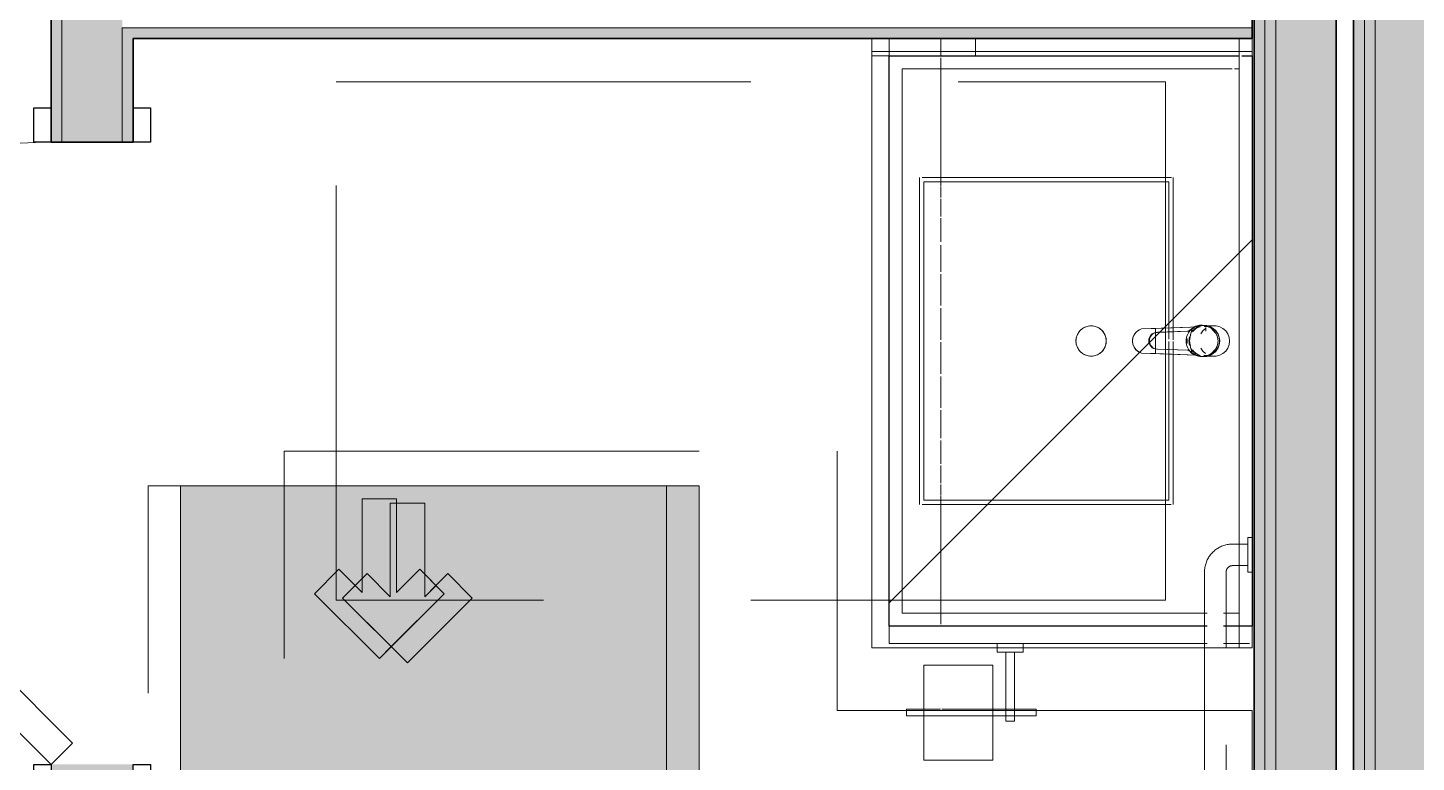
# Model space of a CAD drawing. Header units: inches. Extents: x 6 to 8416, y -388 to 6104.
# Drawn here: x 4896.8 to 4977.2, y 448.8 to 491.3 of the extents above; entities that cross this region are included whole.
import ezdxf

# ---------------------------------------------------------------- set-up
doc = ezdxf.new("R2010")
doc.units = ezdxf.units.IN
doc.header["$MEASUREMENT"] = 0
for name, pattern in [('Dash 1_16_', [48, 24, -24]), ('Hidden 1_16_', [36, 24, -12]), ('Hidden 3_16_', [13.5, 9, -4.5])]:
    doc.linetypes.add(name, pattern=pattern)
for name, color, linetype, lineweight in [('A-DOOR', 31, 'Continuous', 18), ('A-DOOR-FRAM', 31, 'Continuous', 25), ('A-GENM', 13, 'Continuous', 18), ('A-ROOM', 32, 'Continuous', 13), ('A-WALL', 113, 'Continuous', 25), ('A-WALL-PATT', 111, 'Continuous', 35), ('I-WALL', 2, 'Continuous', 25), ('P-SANR-FIXT', 6, 'Continuous', 18), ('Q-CASE', 31, 'Continuous', 18), ('Q-SPCQ', 91, 'Continuous', 18)]:
    doc.layers.add(name, color=color, linetype=linetype, lineweight=lineweight)
pattern_1 = [(135, (475.423, -840.375), (-16.97056, -16.97056), [])]

# ---------------------------------------------------------------- blocks, each defined once
blk = doc.blocks.new('Unit-Single-Flush-ICC ADA-AM - 36_ x 84_-NR _U-BA _ BATH_-V125-LEVEL 3 - PLAN Copy 1 Copy 1')
at = {"layer": 'A-DOOR'}
for p, q in [((16.763, -1.138), (-8.693, -26.593)), ((16.763, -1.138), (18, -2.375)), ((18, -2.375), (-7.456, -27.831)), ((-8.693, -26.593), (-7.456, -27.831))]:
    blk.add_line(p, q, dxfattribs=at)
at = {"layer": 'A-DOOR', "lineweight": 9}
blk.add_arc((18, -2.375), 36, 180, 225, dxfattribs=at)
at = {"layer": 'A-DOOR-FRAM'}
for p, q in [((-20, 2.375), (-20, 3.375)), ((-20, 3.375), (-18, 3.375)), ((-18, 3.375), (-18, 2.375)), ((18, 2.375), (18, 3.375)), ((18, 3.375), (20, 3.375)), ((20, 3.375), (20, 2.375)), ((-18, 2.375), (-20, 2.375)), ((20, 2.375), (18, 2.375)), ((-20, -2.375), (-18, -2.375)), ((-20, -3.375), (-20, -2.375)), ((-18, -2.375), (-18, -3.375)), ((18, -2.375), (20, -2.375)), ((18, -3.375), (18, -2.375)), ((20, -2.375), (20, -3.375)), ((-18, -3.375), (-20, -3.375)), ((20, -3.375), (18, -3.375))]:
    blk.add_line(p, q, dxfattribs=at)
at = {"layer": 'A-DOOR-FRAM', "lineweight": 18}
for p, q in [((-20, 3.375), (-18, 3.375)), ((-20, 3.375), (-20, 2.375)), ((-18, 3.375), (-18, 2.375)), ((18, 3.375), (20, 3.375)), ((18, 3.375), (18, 2.375)), ((20, 3.375), (20, 2.375)), ((-18, 2.375), (-20, 2.375)), ((20, 2.375), (18, 2.375)), ((-20, -3.375), (-20, -2.375)), ((-20, -2.375), (-18, -2.375)), ((-18, -3.375), (-18, -2.375)), ((18, -3.375), (18, -2.375)), ((18, -2.375), (20, -2.375)), ((20, -3.375), (20, -2.375)), ((-18, -3.375), (-20, -3.375)), ((20, -3.375), (18, -3.375))]:
    blk.add_line(p, q, dxfattribs=at)
blk = doc.blocks.new('PL BA Toilet-Unit-Two Piece-ICC ADA-AM - ICC Type B_ Side Approach_ Swing Up Bar-V431-LEVEL 3 - PLAN Copy 1 Copy 1')
at = {"layer": 'A-GENM', "linetype": 'Hidden 1_16_', "lineweight": 9}
for p, q in [((0, 56), (48, 56)), ((48, 56), (48, 24)), ((39.75, 54.25), (36, 50.5)), ((36, 50.5), (39.75, 54.25)), ((41.164, 52.836), (39.75, 54.25)), ((39.75, 54.25), (41.164, 52.836)), ((39.828, 51.5), (41.164, 52.836)), ((41.164, 52.836), (40.227, 51.898)), ((40.096, 51.767), (39.828, 51.5)), ((45.25, 51.5), (39.828, 51.5)), ((39.828, 51.5), (40.625, 51.5)), ((40.625, 51.5), (45.25, 51.5)), ((45.25, 49.5), (45.25, 51.5)), ((45.25, 51.5), (45.25, 49.5)), ((36, 50.5), (39.75, 46.75)), ((36.688, 49.812), (36, 50.5)), ((39.75, 46.75), (36.688, 49.812)), ((41.164, 48.164), (39.828, 49.5)), ((39.828, 49.5), (45.25, 49.5)), ((45, 49.5), (39.828, 49.5)), ((39.828, 49.5), (41.164, 48.164)), ((45.25, 49.5), (45, 49.5)), ((39.75, 46.75), (41.164, 48.164)), ((40.875, 47.875), (40.227, 47.227)), ((41.164, 48.164), (40.875, 47.875)), ((40.227, 47.227), (39.75, 46.75)), ((33, 24), (33, 0)), ((33, 24), (48, 24)), ((33, 0), (0, 0))]:
    blk.add_line(p, q, dxfattribs=at)
blk = doc.blocks.new('GM Clearance-Rect-AM - 30_ x 48_  - A117 2017 Existing _ Type B _ A117 2009 _ CBC-V432-LEVEL 3 - PLAN Copy 1 Copy 1')
at = {"layer": 'A-GENM', "linetype": 'Hidden 1_16_', "lineweight": 9, "transparency": 33554560}
h = blk.add_hatch(color=256, dxfattribs=at)
h.paths.add_polyline_path([(15, 0), (12.277, -0.051), (10.174, -0.744), (3.967, -2.289), (-0.924, -3.155), (-7.243, -3.767), (-13.135, -3.876), (-15, -3.822), (-15, -48), (15, -48), (15, -0.665)])
h.paths.add_polyline_path([(3.967, 0), (-15, 0), (-15, -2.805), (-9.932, -2.869), (-4.179, -2.522), (2.085, -1.633), (7.275, -0.496), (8.556, 0), (4.767, 0)])
at = {"layer": 'A-GENM', "linetype": 'Hidden 1_16_', "lineweight": 9}
for p, q in [((15, 0), (15, -48)), ((15, -48), (15, 0)), ((15, 0), (15, -48)), ((-15, -48), (-15, -3.771)), ((-15, -3.771), (-15, -48)), ((-15, -48), (-15, -3.771)), ((15, -48), (-15, -48)), ((-15, -48), (15, -48)), ((15, -48), (-15, -48))]:
    blk.add_line(p, q, dxfattribs=at)
blk = doc.blocks.new('GM BA Vanity-Single - Lav Cab _ Apron-ICC ADA-AM - 33_ Sink Cab_End Panel - Forward-V433-LEVEL 3 - PLAN Copy 1 Copy 1')
at = {"layer": 'A-GENM'}
for p, q in [((0.75, 0), (0, 0)), ((0, 0), (0, -16)), ((0, -0.75), (0, 0)), ((0, 0), (0.75, 0)), ((35.25, 0), (0, 0)), ((0, 0), (0, -0.75)), ((0, -0.75), (0, 0)), ((0, 0), (0.75, 0)), ((0.75, 0), (0, 0)), ((0, 0), (0, -0.75)), ((0, 0), (0.75, 0)), ((0, -0.75), (0, 0)), ((0, -16), (0, -0.75)), ((0, -0.75), (35.25, -0.75)), ((0.75, -0.75), (0, -0.75)), ((0, -0.75), (0, -16)), ((0, -16), (0, -0.75)), ((0.75, -16), (0.75, 0)), ((0.75, 0), (0.75, -0.75)), ((0.75, 0), (35.25, 0)), ((35.25, 0), (0.75, 0)), ((0.75, 0), (35.25, 0)), ((0.75, -0.75), (0.75, -16)), ((35.25, -0.75), (0.75, -0.75)), ((35.25, -0.75), (35.25, 0)), ((35.25, 0), (35.25, -0.75)), ((35.25, -0.75), (35.25, 0)), ((35.25, 0), (35.25, -0.75)), ((35.25, -22), (35.25, -0.75)), ((35.25, -0.75), (35.25, -1.66)), ((35.25, -2.601), (35.25, -22)), ((8.281, -4.813), (16.746, -4.813)), ((8.281, -19), (8.281, -4.813)), ((16.746, -4.813), (8.281, -4.813)), ((8.281, -4.813), (8.281, -19)), ((16.746, -4.813), (16.975, -4.813)), ((16.975, -4.813), (16.746, -4.813)), ((16.975, -4.813), (17.386, -4.813)), ((17.386, -4.813), (16.975, -4.813)), ((17.531, -4.813), (17.999, -4.813)), ((17.999, -4.813), (17.531, -4.813)), ((17.999, -4.813), (18.254, -4.813)), ((18.254, -4.813), (17.999, -4.813)), ((18.254, -4.813), (26.719, -4.813)), ((26.719, -4.813), (18.254, -4.813)), ((26.719, -4.813), (26.719, -19)), ((26.719, -19), (26.719, -4.813)), ((0, -16), (0, -22)), ((0, -22), (0, -16)), ((0, -16), (0, -22)), ((0, -22), (0, -16)), ((0.75, -22), (0.75, -16)), ((0.75, -16), (0.75, -22)), ((26.719, -19), (8.281, -19)), ((8.281, -19), (26.719, -19)), ((0, -22), (0.75, -22)), ((0.75, -22), (0, -22)), ((0, -22), (0.75, -22)), ((0.75, -22), (0, -22)), ((0.75, -22), (1, -22)), ((1, -22), (0.75, -22)), ((1, -22), (35.25, -22)), ((35.25, -22), (1, -22))]:
    blk.add_line(p, q, dxfattribs=at)
blk = doc.blocks.new('GM Outlet Zone-AM - GM Outlet Zone-AM-V435-LEVEL 3 - PLAN Copy 1 Copy 1')
at = {"layer": 'A-GENM', "linetype": 'Dash 1_16_', "lineweight": 9}
for p, q in [((-3, 0), (3, 0)), ((3, 0), (-3, 0)), ((-3, -0.75), (-3, 0)), ((-3, 0), (-3, -1)), ((-3, -1), (-3, -0.75)), ((3, 0), (3, -0.75)), ((3, 0), (3, -1)), ((3, -0.75), (3, -1)), ((-3, -1), (3, -1)), ((3, -1), (-3, -1))]:
    blk.add_line(p, q, dxfattribs=at)
blk = doc.blocks.new('z Nested-Clearance-Shower-AM - Tub_Shower - ICC Type B - Option A_ Forward-V438-LEVEL 3 - PLAN Copy 1 Copy 1')
at = {"layer": 'A-GENM', "linetype": 'Hidden 1_16_', "lineweight": 9}
for p, q in [((0, -48), (0, 0)), ((30, 0), (30, -48)), ((15, -37.75), (11.25, -41.5)), ((11.25, -41.5), (15, -37.75)), ((18.75, -41.5), (15, -37.75)), ((15, -37.75), (15.938, -38.688)), ((15.938, -38.688), (18.75, -41.5)), ((11.25, -41.5), (12.664, -42.914)), ((12.664, -42.914), (11.25, -41.5)), ((12.664, -42.914), (14, -41.578)), ((14, -41.578), (13.352, -42.227)), ((14, -41.578), (14, -47)), ((14, -42.875), (14, -41.578)), ((16, -47), (16, -41.578)), ((16, -41.578), (17.336, -42.914)), ((17.336, -42.914), (16, -41.578)), ((16, -41.578), (16, -47)), ((17.336, -42.914), (18.75, -41.5)), ((18.75, -41.5), (18.023, -42.227)), ((13.352, -42.227), (12.664, -42.914)), ((17.892, -42.358), (17.625, -42.625)), ((14, -47), (14, -42.875)), ((17.625, -42.625), (17.336, -42.914)), ((14, -47), (16, -47)), ((15.625, -47), (14, -47)), ((16, -47), (15.625, -47)), ((30, -48), (0, -48))]:
    blk.add_line(p, q, dxfattribs=at)
blk = doc.blocks.new('z Nested-Toilet Grab Bars - z Nested-Toilet Grab Bars-V439-LEVEL 3 - PLAN Copy 1 Copy 1')
at = {"layer": 'A-GENM', "linetype": 'Dash 1_16_', "lineweight": 9}
for p, q in [((-43, 0), (-43, -0.25)), ((-42.901, 0), (-43, 0)), ((-42.901, 0), (-43, 0)), ((-41.099, 0), (-42.901, 0)), ((-42.623, 0), (-42.901, 0)), ((-42.223, 0), (-42.623, 0)), ((-41.777, 0), (-42.223, 0)), ((-41.377, 0), (-41.777, 0)), ((-41.099, 0), (-41.377, 0)), ((-41, 0), (-41.099, 0)), ((-41, 0), (-41.099, 0)), ((-41, -0.25), (-41, 0)), ((-43, -0.25), (-42.901, -0.25)), ((-43, -0.25), (-42.901, -0.25)), ((-42.901, -0.25), (-42.623, -0.25)), ((-42.901, -0.25), (-41.099, -0.25)), ((-42.625, -0.25), (-42.625, -0.75)), ((-42.563, -0.25), (-42.625, -0.25)), ((-42.563, -0.25), (-42.625, -0.25)), ((-42.625, -0.75), (-42.625, -1.125)), ((-42.623, -0.25), (-42.223, -0.25)), ((-41.437, -0.25), (-42.563, -0.25)), ((-42.39, -0.25), (-42.563, -0.25)), ((-42.139, -0.25), (-42.39, -0.25)), ((-42.223, -0.25), (-41.777, -0.25)), ((-41.861, -0.25), (-42.139, -0.25)), ((-41.61, -0.25), (-41.861, -0.25)), ((-41.777, -0.25), (-41.377, -0.25)), ((-41.437, -0.25), (-41.61, -0.25)), ((-41.375, -0.25), (-41.437, -0.25)), ((-41.375, -0.25), (-41.437, -0.25)), ((-41.377, -0.25), (-41.099, -0.25)), ((-41.375, -0.75), (-41.375, -0.25)), ((-41.375, -1.125), (-41.375, -0.75)), ((-41.099, -0.25), (-41, -0.25)), ((-41.099, -0.25), (-41, -0.25)), ((-42.625, -1.125), (-42.624, -1.19)), ((-42.624, -1.19), (-42.62, -1.255)), ((-42.62, -1.255), (-42.613, -1.32)), ((-42.613, -1.32), (-42.604, -1.384)), ((-42.604, -1.384), (-42.593, -1.448)), ((-42.593, -1.448), (-42.578, -1.511)), ((-42.578, -1.511), (-42.562, -1.574)), ((-42.562, -1.574), (-42.543, -1.636)), ((-41.375, -1.129), (-41.375, -1.125)), ((-41.375, -1.144), (-41.375, -1.129)), ((-41.373, -1.159), (-41.375, -1.144)), ((-41.372, -1.174), (-41.373, -1.159)), ((-41.37, -1.189), (-41.372, -1.174)), ((-41.367, -1.203), (-41.37, -1.189)), ((-41.363, -1.218), (-41.367, -1.203)), ((-41.359, -1.233), (-41.363, -1.218)), ((-41.355, -1.247), (-41.359, -1.233)), ((-41.35, -1.261), (-41.355, -1.247)), ((-41.344, -1.275), (-41.35, -1.261)), ((-41.338, -1.288), (-41.344, -1.275)), ((-41.331, -1.302), (-41.338, -1.288)), ((-41.323, -1.315), (-41.331, -1.302)), ((-41.316, -1.328), (-41.323, -1.315)), ((-41.307, -1.34), (-41.316, -1.328)), ((-41.298, -1.352), (-41.307, -1.34)), ((-41.289, -1.364), (-41.298, -1.352)), ((-41.279, -1.375), (-41.289, -1.364)), ((-41.269, -1.386), (-41.279, -1.375)), ((-41.258, -1.397), (-41.269, -1.386)), ((-41.247, -1.407), (-41.258, -1.397)), ((-41.236, -1.417), (-41.247, -1.407)), ((-41.224, -1.426), (-41.236, -1.417)), ((-41.212, -1.435), (-41.224, -1.426)), ((-41.199, -1.443), (-41.212, -1.435)), ((-41.186, -1.45), (-41.199, -1.443)), ((-41.173, -1.458), (-41.186, -1.45)), ((-41.16, -1.464), (-41.173, -1.458)), ((-41.146, -1.47), (-41.16, -1.464)), ((-41.132, -1.476), (-41.146, -1.47)), ((-41.118, -1.481), (-41.132, -1.476)), ((-41.104, -1.485), (-41.118, -1.481)), ((-41.089, -1.489), (-41.104, -1.485)), ((-41.075, -1.493), (-41.089, -1.489)), ((-41.06, -1.495), (-41.075, -1.493)), ((-41.045, -1.497), (-41.06, -1.495)), ((-41.03, -1.499), (-41.045, -1.497)), ((-41.015, -1.5), (-41.03, -1.499)), ((-41, -1.5), (-41.015, -1.5)), ((-36.625, -1.5), (-41, -1.5)), ((-7, -1.5), (-36.625, -1.5)), ((-42.543, -1.636), (-42.521, -1.697)), ((-42.521, -1.697), (-42.497, -1.758)), ((-42.497, -1.758), (-42.47, -1.817)), ((-42.47, -1.817), (-42.441, -1.875)), ((-42.441, -1.875), (-42.41, -1.932)), ((-42.41, -1.932), (-42.377, -1.988)), ((-42.377, -1.988), (-42.341, -2.043)), ((-42.341, -2.043), (-42.303, -2.095)), ((-42.303, -2.095), (-42.264, -2.147)), ((-42.264, -2.147), (-42.222, -2.197)), ((-42.222, -2.197), (-42.178, -2.244)), ((-42.178, -2.244), (-42.132, -2.291)), ((-42.132, -2.291), (-42.085, -2.335)), ((-42.085, -2.335), (-42.035, -2.377)), ((-42.035, -2.377), (-41.984, -2.418)), ((-41.984, -2.418), (-41.932, -2.456)), ((-41.932, -2.456), (-41.878, -2.492)), ((-41.878, -2.492), (-41.823, -2.526)), ((-41.823, -2.526), (-41.766, -2.558)), ((-41.766, -2.558), (-41.708, -2.588)), ((-41.708, -2.588), (-41.649, -2.615)), ((-41.649, -2.615), (-41.589, -2.64)), ((-41.589, -2.64), (-41.528, -2.662)), ((-41.528, -2.662), (-41.466, -2.682)), ((-41.466, -2.682), (-41.403, -2.699)), ((-41.403, -2.699), (-41.34, -2.714)), ((-41.34, -2.714), (-41.276, -2.726)), ((-41.276, -2.726), (-41.212, -2.736)), ((-41.212, -2.736), (-41.147, -2.743)), ((-41.147, -2.743), (-41.083, -2.748)), ((-41.083, -2.748), (-41.018, -2.75)), ((-41.018, -2.75), (-41, -2.75)), ((-41, -2.75), (-36.625, -2.75)), ((-36.625, -2.75), (-7, -2.75))]:
    blk.add_line(p, q, dxfattribs=at)
blk = doc.blocks.new('z Nested-Lav Basin-Rectangular - Rectangular-V390-LEVEL 3 - PLAN Copy 1 Copy 1')
at = {"layer": 'P-SANR-FIXT', "lineweight": 9}
for p, q in [((-9.469, 7.387), (-0.764, 7.387)), ((-9.469, 7.282), (-9.469, -7.141)), ((-0.537, 7.387), (-0.768, 7.387)), ((-0.764, 7.387), (-0.534, 7.387)), ((-0.073, 7.387), (-0.537, 7.387)), ((-0.534, 7.387), (-0.073, 7.387)), ((0.032, 7.387), (0.508, 7.387)), ((0.51, 7.387), (0.032, 7.387)), ((0.508, 7.387), (0.764, 7.387)), ((0.768, 7.387), (0.51, 7.387)), ((0.764, 7.387), (9.469, 7.387)), ((9.469, -7.139), (9.469, 7.278)), ((-9.219, -7.051), (-9.219, 7.137)), ((-9.219, 7.137), (-0.754, 7.137)), ((-0.759, 7.137), (-0.528, 7.137)), ((-0.754, 7.137), (-0.525, 7.137)), ((-0.528, 7.137), (-0.114, 7.137)), ((-0.525, 7.137), (-0.114, 7.137)), ((0.031, 7.137), (0.499, 7.137)), ((0.031, 7.137), (0.501, 7.137)), ((0.499, 7.137), (0.754, 7.137)), ((0.501, 7.137), (0.759, 7.137)), ((0.754, 7.137), (9.219, 7.137)), ((9.219, 7.137), (9.219, -7.051)), ((9.219, -7.051), (-9.219, -7.051)), ((9.469, -7.301), (-9.469, -7.301))]:
    blk.add_line(p, q, dxfattribs=at)
at = {"layer": 'P-SANR-FIXT', "lineweight": 9, "flags": 128}
for points in [[(-0.768, 7.387), (-2.107, 7.387), (-4.108, 7.387), (-5.904, 7.387), (-7.403, 7.387), (-8.531, 7.387), (-9.231, 7.387), (-9.469, 7.387)], [(9.469, 7.387), (9.231, 7.387), (8.531, 7.387), (7.403, 7.387), (5.904, 7.387), (4.108, 7.387), (2.107, 7.387), (0.768, 7.387)], [(-9.219, 7.137), (-8.988, 7.137), (-8.306, 7.137), (-7.208, 7.137), (-5.748, 7.137), (-4, 7.137), (-2.051, 7.137), (-0.759, 7.137)], [(0.759, 7.137), (2.051, 7.137), (4, 7.137), (5.748, 7.137), (7.208, 7.137), (8.306, 7.137), (8.988, 7.137), (9.219, 7.137)], [(9.219, -7.051), (8.988, -7.051), (8.306, -7.051), (7.208, -7.051), (5.748, -7.051), (4, -7.051), (2.051, -7.051), (0, -7.051), (-2.051, -7.051), (-4, -7.051), (-5.748, -7.051), (-7.208, -7.051), (-8.306, -7.051), (-8.988, -7.051), (-9.219, -7.051)], [(-9.469, -7.301), (-9.231, -7.301), (-8.531, -7.301), (-7.403, -7.301), (-5.904, -7.301), (-4.108, -7.301), (-2.107, -7.301), (0, -7.301), (2.107, -7.301), (4.108, -7.301), (5.904, -7.301), (7.403, -7.301), (8.531, -7.301), (9.231, -7.301), (9.469, -7.301)]]:
    blk.add_lwpolyline(points, dxfattribs=at)
at = {"layer": 'P-SANR-FIXT'}
blk.add_circle((0, 2.637), 0.875, dxfattribs=at)
at = {"layer": 'P-SANR-FIXT', "lineweight": 9}
for points in [[(-0.875, 2.637), (-0.875, 2.738), (-0.839, 2.942), (-0.684, 3.211), (-0.447, 3.41), (-0.155, 3.516), (0.155, 3.516), (0.447, 3.41), (0.684, 3.21), (0.839, 2.942), (0.875, 2.738), (0.875, 2.637)], [(-0.438, 3.394), (-0.526, 3.343), (-0.605, 3.277), (-0.67, 3.199)], [(-0.152, 3.498), (-0.252, 3.481), (-0.349, 3.445), (-0.438, 3.394)], [(0.152, 3.498), (0.052, 3.516), (-0.052, 3.516), (-0.152, 3.498)], [(0.438, 3.394), (0.349, 3.445), (0.252, 3.481), (0.152, 3.498)], [(0.67, 3.199), (0.605, 3.277), (0.526, 3.343), (0.438, 3.394)], [(-0.822, 2.936), (-0.857, 2.84), (-0.875, 2.738), (-0.875, 2.637)], [(-0.875, 2.637), (-0.875, 2.535), (-0.857, 2.433), (-0.822, 2.337)], [(0.875, 2.637), (0.875, 2.535), (0.839, 2.331), (0.684, 2.063), (0.447, 1.863), (0.155, 1.757), (-0.155, 1.757), (-0.447, 1.863), (-0.684, 2.062), (-0.839, 2.331), (-0.875, 2.535), (-0.875, 2.637)], [(-0.67, 3.199), (-0.736, 3.121), (-0.787, 3.032), (-0.822, 2.936)], [(0.822, 2.936), (0.787, 3.031), (0.736, 3.121), (0.67, 3.199)], [(0.875, 2.637), (0.875, 2.738), (0.857, 2.84), (0.822, 2.936)], [(0.822, 2.337), (0.857, 2.433), (0.875, 2.535), (0.875, 2.637)], [(-0.822, 2.337), (-0.787, 2.242), (-0.736, 2.152), (-0.67, 2.074)], [(-0.67, 2.074), (-0.605, 1.996), (-0.526, 1.93), (-0.438, 1.879)], [(-0.438, 1.879), (-0.349, 1.828), (-0.252, 1.793), (-0.152, 1.775)], [(-0.152, 1.775), (-0.052, 1.757), (0.052, 1.757), (0.152, 1.775)], [(0.152, 1.775), (0.252, 1.793), (0.349, 1.828), (0.438, 1.879)], [(0.438, 1.879), (0.526, 1.93), (0.605, 1.996), (0.67, 2.074)], [(0.67, 2.074), (0.736, 2.152), (0.787, 2.242), (0.822, 2.337)]]:
    blk.add_open_spline(points, degree=3, dxfattribs=at)
blk = doc.blocks.new('z Nested-Faucet-BA-Sngl Handle - Faucet-2223331-LEVEL 3 - PLAN Copy 1 Copy 1')
at = {"layer": 'P-SANR-FIXT'}
for p, q in [((-0.878, 1.628), (-0.878, 1.072)), ((-0.586, 1.721), (-0.73, 1.571)), ((0.878, 1.072), (0.878, 1.628)), ((-0.913, 0.847), (-0.913, 0.806)), ((-0.892, 1.197), (-0.904, 1.059)), ((-0.904, 1.059), (-0.904, 0.911)), ((-0.904, 1.059), (-0.901, 0.993)), ((-0.837, 1.3), (-0.837, 1.146)), ((-0.837, 1.146), (-0.837, 1.058)), ((-0.837, 1.058), (-0.829, 1.058)), ((-0.829, 1.058), (-0.837, 1.058)), ((-0.82, 0.808), (-0.697, -2.584)), ((-0.727, -1.767), (-0.82, 0.808)), ((-0.772, 1.146), (-0.57, 1.146)), ((-0.723, 1.126), (-0.582, 0.966)), ((-0.582, 0.966), (-0.408, 0.845)), ((0.408, 0.845), (0.582, 0.966)), ((0.582, 0.966), (0.723, 1.126)), ((0.828, 1.029), (0.835, 1.214)), ((0.836, 1.232), (0.832, 1.146)), ((0.836, 1.232), (0.85, 1.232)), ((0.85, 1.232), (0.836, 1.232)), ((0.85, 1.3), (0.85, 1.232)), ((0.85, 1.232), (0.85, 1.3)), ((0.89, 0.926), (0.89, 0.966)), ((0.904, 1.059), (0.892, 1.197)), ((0.901, 0.993), (0.904, 1.059)), ((0.904, 0.911), (0.904, 1.059)), ((-0.567, 0.126), (-0.5, -1.664)), ((-0.567, 0.085), (-0.567, 0.126)), ((-0.502, -1.664), (-0.567, 0.085)), ((-0.118, 0.06), (-0.118, 0.019)), ((-0.118, 0.019), (-0.114, 0.019)), ((-0.118, 0.019), (-0.114, 0.019)), ((-0.114, 0.019), (-0.102, 0.019)), ((-0.114, 0.019), (-0.102, 0.019)), ((-0.102, 0.019), (-0.084, 0.019)), ((-0.102, 0.019), (-0.084, 0.019)), ((-0.084, 0.019), (-0.059, 0.019)), ((-0.084, 0.019), (-0.059, 0.019)), ((-0.059, 0.019), (-0.031, 0.019)), ((-0.059, 0.019), (-0.031, 0.019)), ((-0.031, 0.019), (0, 0.019)), ((-0.031, 0.019), (0, 0.019)), ((0, 0.019), (0.031, 0.019)), ((0, 0.019), (0.031, 0.019)), ((0.031, 0.019), (0.059, 0.019)), ((0.031, 0.019), (0.059, 0.019)), ((0.059, 0.019), (0.084, 0.019)), ((0.059, 0.019), (0.084, 0.019)), ((0.084, 0.019), (0.102, 0.019)), ((0.084, 0.019), (0.102, 0.019)), ((0.102, 0.019), (0.114, 0.019)), ((0.102, 0.019), (0.114, 0.019)), ((0.114, 0.019), (0.118, 0.019)), ((0.114, 0.019), (0.118, 0.019)), ((0.118, 0.019), (0.118, 0.06)), ((0.476, -1.663), (0.538, 0.119)), ((0.538, 0.078), (0.477, -1.663)), ((0.538, 0.078), (0.538, 0.119)), ((0.608, 0.226), (0.608, 0.267)), ((0.697, -2.591), (0.812, 0.587)), ((0.812, 0.587), (0.727, -1.767)), ((-0.697, -2.584), (-0.727, -1.767)), ((-0.727, -1.767), (0.727, -1.767)), ((0.727, -1.767), (0.697, -2.591)), ((-0.63, -2.738), (-0.697, -2.584)), ((-0.53, -2.874), (-0.63, -2.738)), ((0.628, -2.745), (0.527, -2.879)), ((0.697, -2.591), (0.628, -2.745))]:
    blk.add_line(p, q, dxfattribs=at)
at = {"layer": 'P-SANR-FIXT', "flags": 128}
for points in [[(0, 2.513), (-0.21, 2.488), (-0.408, 2.412), (-0.582, 2.291), (-0.723, 2.131), (-0.821, 1.942), (-0.872, 1.735), (-0.872, 1.522), (-0.83, 1.338)], [(0.83, 1.338), (0.872, 1.522), (0.872, 1.735), (0.821, 1.942), (0.723, 2.131), (0.582, 2.291), (0.408, 2.412), (0.21, 2.488), (0, 2.513)], [(-0.74, 0.375), (-0.843, 0.574), (-0.897, 0.793), (-0.898, 1.019), (-0.846, 1.238), (-0.745, 1.438), (-0.601, 1.607), (-0.421, 1.736), (-0.217, 1.816), (0, 1.844)], [(0, 1.929), (-0.211, 1.905), (-0.41, 1.834), (-0.586, 1.721)], [(0.892, 1.197), (0.834, 1.393), (0.73, 1.571), (0.586, 1.721), (0.41, 1.834), (0.211, 1.905), (0, 1.929)], [(0, 1.844), (0.217, 1.816), (0.421, 1.736), (0.601, 1.607), (0.745, 1.438), (0.846, 1.238), (0.898, 1.019), (0.897, 0.793), (0.843, 0.574), (0.74, 0.375)], [(-0.73, 1.571), (-0.834, 1.393), (-0.892, 1.197)], [(0, 0.193), (-0.375, 0.243), (-0.74, 0.375)], [(0.74, 0.375), (0.38, 0.244), (0, 0.193)], [(-0.697, -2.584), (-0.622, -2.753), (-0.506, -2.898), (-0.358, -3.009), (-0.187, -3.079), (-0.003, -3.103), (0.181, -3.081), (0.353, -3.013), (0.503, -2.903), (0.62, -2.76), (0.697, -2.591)], [(0.527, -2.879), (0.397, -2.987), (0.246, -3.061), (0.081, -3.099), (-0.087, -3.098), (-0.251, -3.059), (-0.401, -2.982), (-0.53, -2.874)]]:
    blk.add_lwpolyline(points, dxfattribs=at)
at = {"layer": 'P-SANR-FIXT'}
for centre, major_axis, ratio, start_param, end_param in [((0, 1.072), (0.878, 0), 0.992546, 1.570796, 2.827433), ((0, 1.072), (-0.878, 0), 0.992546, 4.712389, 5.969026), ((0.006, 0.973), (0.888, 0), 0.981627, 0.933909, 2.665692), ((0.006, 0.932), (0.888, 0), 0.981627, 2.170897, 2.418294), ((0, 1.072), (0.878, 0), 0.992546, 0.314159, 1.570796), ((0, 1.072), (0.878, 0), 0.992546, 0.314159, 1.570796), ((0.011, 0.98), (0.879, 0), 0.981627, 0.042013, 0.933909), ((0.011, 0.939), (0.879, 0), 0.981627, 0.710935, 0.933909), ((0.254, 0.847), (1.168, 0), 0.981627, 2.665692, 3.178986), ((0.254, 0.806), (1.168, 0), 0.981627, 2.964137, 3.178986), ((-0.322, 0.826), (0.591, 0), 0.981627, 3.178986, 3.714688), ((0, 1.061), (0.904, 0), 0.992546, 3.217646, 3.715894), ((0.011, 0.939), (0.879, 0), 0.981627, 0.487961, 0.710935), ((-0.314, 0.966), (1.204, 0), 0.981627, 5.996826, 6.325199), ((0, 1.072), (0.878, 0), 0.992546, 6.230844, 6.449596), ((-0.314, 0.926), (-1.204, 0), 0.981627, 3.01942, 3.141593), ((-0.314, 0.926), (1.204, 0), 0.981627, 0, 0.042013), ((-0.322, 0.785), (0.591, 0), 0.981627, 3.178986, 3.714688), ((0.566, 1.388), (1.648, 0), 0.981627, 3.714688, 3.860385), ((0.566, 1.348), (1.648, 0), 0.981627, 3.714688, 3.787537), ((0, 1.072), (0.878, 0), 0.992546, 3.551058, 4.075712), ((0, 1.072), (0.878, 0), 0.992546, 3.551058, 4.075712), ((0.566, 1.348), (1.648, 0), 0.981627, 3.787537, 3.860385), ((0, 1.061), (0.904, 0), 0.992546, 3.750335, 4.060308), ((0, 0.89), (0.904, 0), 0.992546, 3.752746, 4.180072), ((-1.05, 0), (0.5, 0), 0.981627, 0.402972, 0.718792), ((-1.05, -0.04), (0.5, 0), 0.981627, 0.258592, 0.718792), ((-1.05, 0), (0.5, 0), 0.981627, 0.258592, 0.402972), ((0, 0.89), (0.904, 0), 0.992546, 4.232568, 4.712389), ((0, 1.072), (0.878, 0), 0.992546, 4.304525, 4.702797), ((0, 1.072), (0.878, 0), 0.992546, 4.304525, 4.702797), ((0, 1.061), (0.904, 0), 0.992546, 4.44211, 4.712389), ((0, 1.061), (-0.904, 0), 0.992546, 1.570796, 1.844377), ((0, 0.89), (0.904, 0), 0.992546, 4.712389, 5.19221), ((0, 1.072), (0.878, 0), 0.992546, 4.721981, 5.021918), ((0, 1.072), (0.878, 0), 0.992546, 4.721981, 5.021918), ((0, 1.061), (0.904, 0), 0.992546, 5.210637, 5.708884), ((0, 0.89), (0.904, 0), 0.992546, 5.234976, 5.672032), ((0, 1.072), (0.878, 0), 0.992546, 5.340708, 5.969026), ((0, 1.072), (0.878, 0), 0.992546, 5.340708, 5.969026), ((1.193, -0.131), (0.689, 0), 0.981627, 2.584339, 2.826182), ((1.193, -0.091), (0.689, 0), 0.981627, 2.708663, 2.826182), ((1.193, -0.091), (0.689, 0), 0.981627, 2.584339, 2.708663), ((0.057, 0.859), (0.817, 0), 0.981627, 5.452534, 5.996826), ((0.057, 0.818), (0.817, 0), 0.981627, 5.452534, 5.633965), ((0.057, 0.818), (0.817, 0), 0.981627, 5.633965, 5.815395), ((0, 1.061), (0.904, 0), 0.992546, 5.760739, 5.987105), ((0.057, 0.818), (0.817, 0), 0.981627, 5.815395, 5.996826), ((-0.314, 0.926), (1.204, 0), 0.981627, 5.996826, 6.161012), ((-0.012, -1.647), (0.488, 0), 0.981627, 3.17816, 6.248991), ((-0.012, -1.687), (0.488, 0), 0.981627, 3.17816, 6.248991)]:
    blk.add_ellipse(centre, major_axis=major_axis, ratio=ratio, start_param=start_param, end_param=end_param, dxfattribs=at)
for points in [[(-0.115, 0.063), (-0.117, 0.062), (-0.118, 0.061), (-0.118, 0.06)], [(-0.118, 0.06), (-0.118, 0.059), (-0.117, 0.058), (-0.115, 0.056)], [(-0.106, 0.065), (-0.108, 0.065), (-0.112, 0.064), (-0.114, 0.063), (-0.115, 0.063)], [(-0.115, 0.056), (-0.113, 0.055), (-0.11, 0.054), (-0.106, 0.052)], [(-0.092, 0.066), (-0.098, 0.066), (-0.103, 0.065), (-0.106, 0.065)], [(-0.106, 0.052), (-0.103, 0.051), (-0.098, 0.049), (-0.093, 0.048)], [(-0.093, 0.048), (-0.087, 0.047), (-0.081, 0.045), (-0.074, 0.044)], [(-0.074, 0.067), (-0.081, 0.067), (-0.087, 0.066), (-0.092, 0.066)], [(-0.051, 0.067), (-0.059, 0.067), (-0.067, 0.067), (-0.074, 0.067)], [(-0.074, 0.044), (-0.067, 0.043), (-0.059, 0.042), (-0.052, 0.041)], [(-0.052, 0.041), (-0.048, 0.04), (-0.039, 0.039), (-0.031, 0.039), (-0.027, 0.039)], [(-0.026, 0.067), (-0.035, 0.067), (-0.043, 0.067), (-0.051, 0.067)], [(-0.027, 0.039), (-0.018, 0.038), (-0.009, 0.038), (0, 0.038)], [(0, 0.067), (-0.009, 0.067), (-0.018, 0.067), (-0.026, 0.067)], [(0.026, 0.067), (0.018, 0.067), (0.009, 0.067), (0, 0.067)], [(0, 0.038), (0.009, 0.038), (0.018, 0.038), (0.027, 0.039)], [(0.051, 0.067), (0.047, 0.067), (0.039, 0.067), (0.031, 0.067), (0.026, 0.067)], [(0.027, 0.039), (0.035, 0.039), (0.044, 0.04), (0.052, 0.041)], [(0.074, 0.067), (0.067, 0.067), (0.059, 0.067), (0.051, 0.067)], [(0.052, 0.041), (0.06, 0.042), (0.067, 0.043), (0.074, 0.044)], [(0.092, 0.066), (0.087, 0.066), (0.081, 0.067), (0.074, 0.067)], [(0.074, 0.044), (0.081, 0.045), (0.087, 0.047), (0.093, 0.048)], [(0.106, 0.065), (0.103, 0.065), (0.098, 0.066), (0.092, 0.066)], [(0.093, 0.048), (0.098, 0.049), (0.103, 0.051), (0.106, 0.052)], [(0.115, 0.063), (0.113, 0.064), (0.11, 0.064), (0.106, 0.065)], [(0.106, 0.052), (0.108, 0.053), (0.112, 0.055), (0.114, 0.056), (0.115, 0.056)], [(0.118, 0.06), (0.118, 0.061), (0.117, 0.062), (0.115, 0.063)], [(0.115, 0.056), (0.117, 0.058), (0.118, 0.059), (0.118, 0.06)]]:
    blk.add_open_spline(points, degree=3, dxfattribs=at)
blk = doc.blocks.new('z Nested-Clearance-Plumbing-AM - Clearance-1978450-LEVEL 3 - PLAN Copy 1 Copy 1')
at = {"layer": 'A-GENM', "linetype": 'Hidden 1_16_', "lineweight": 9}
for p, q in [((-15, -48), (-15, 0)), ((-15, 0), (-0.748, 0)), ((-0.748, 0), (-0.518, 0)), ((-0.518, 0), (0.492, 0)), ((0.492, 0), (0.748, 0)), ((0.748, 0), (15, 0)), ((15, 0), (15, -48)), ((15, -48), (-15, -48))]:
    blk.add_line(p, q, dxfattribs=at)
blk = doc.blocks.new('CW BA Var LW - Double Doors _ Apron - AM - W x H x 21_ D - 5 1_2_ Apron-V1402-LEVEL 3 - PLAN Copy 1 Copy 1')
at = {"layer": 'Q-CASE', "lineweight": 9}
h = blk.add_hatch(dxfattribs=at)
h.set_pattern_fill('FP_144', color=256, style=0, pattern_type=2)
h.set_pattern_definition(pattern_1)
h.paths.add_polyline_path([(18.738, -1.5), (18.738, 0), (-14.262, 0), (-14.262, -21), (18.738, -21), (18.738, -1.528)])
h.paths.add_polyline_path([(17.988, -18.025), (17.988, -20.25), (-13.512, -20.25), (-13.512, -0.75), (17.988, -0.75), (17.988, -17.971)])
h = blk.add_hatch(dxfattribs=at)
h.set_pattern_fill('FP_144', color=256, style=0, pattern_type=2)
h.set_pattern_definition(pattern_1)
h.paths.add_polyline_path([(17.988, -1.649), (17.988, -0.75), (-13.512, -0.75), (-13.512, -20.25), (17.988, -20.25), (17.988, -1.655)])
for p, q in [((-14.262, 0), (-14.262, -0.581)), ((-14.262, -0.581), (-14.262, 0)), ((-14.262, 0), (18.738, 0)), ((18.738, 0), (-14.262, 0)), ((18.738, 0), (18.738, -0.705)), ((18.738, -0.705), (18.738, 0)), ((-14.262, 0), (-14.262, -0.581)), ((-14.262, -0.581), (-14.262, 0)), ((-14.262, 0), (18.738, 0)), ((18.738, 0), (-14.262, 0)), ((-14.262, -0.75), (-14.262, -16)), ((-14.262, -16), (-14.262, -0.75)), ((-14.262, -0.75), (-14.262, -16)), ((-14.262, -16), (-14.262, -0.75)), ((-13.512, -0.75), (17.988, -0.75)), ((-13.512, -1.017), (-13.512, -0.75)), ((17.988, -0.75), (-13.512, -0.75)), ((-13.512, -0.75), (-13.512, -1.017)), ((17.988, -0.75), (17.988, -1.128)), ((17.988, -1.128), (17.988, -0.75)), ((18.738, 0), (18.738, -0.705)), ((18.738, -0.705), (18.738, 0)), ((18.738, -0.75), (18.738, -1.657)), ((18.738, -1.57), (18.738, -0.75)), ((18.738, -0.75), (18.738, -1.57)), ((18.738, -1.57), (18.738, -0.75)), ((-13.512, -20.25), (-13.512, -1.154)), ((-13.512, -1.154), (-13.512, -20.25)), ((17.988, -1.154), (17.988, -1.655)), ((17.988, -1.568), (17.988, -1.154)), ((17.988, -2.601), (17.988, -17.971)), ((17.988, -17.971), (17.988, -2.688)), ((18.738, -2.601), (18.738, -21)), ((18.738, -21), (18.738, -2.688)), ((18.738, -2.688), (18.738, -18)), ((18.738, -18), (18.738, -2.688)), ((-14.262, -16), (-14.262, -21)), ((-14.262, -21), (-14.262, -16)), ((-14.262, -16), (-14.262, -18)), ((-14.262, -18), (-14.262, -16)), ((-7.209, -18), (-14.151, -18)), ((-7.209, -18), (-14.151, -18)), ((-6.981, -18), (-7.209, -18)), ((-6.981, -18), (-7.209, -18)), ((-6.75, -18), (-6.965, -18)), ((-6.75, -18), (-6.965, -18)), ((-6.068, -18), (-6.702, -18)), ((-6.068, -18), (-6.702, -18)), ((-4.97, -18), (-5.991, -18)), ((-4.97, -18), (-5.991, -18)), ((-3.51, -18), (-4.867, -18)), ((-3.51, -18), (-4.867, -18)), ((-1.762, -18), (-3.301, -18)), ((-1.762, -18), (-3.301, -18)), ((0.186, -18), (-1.625, -18)), ((0.186, -18), (-1.625, -18)), ((2.164, -18), (0.338, -18)), ((2.164, -18), (0.338, -18)), ((4.138, -18), (2.311, -18)), ((4.138, -18), (2.311, -18)), ((6.1, -18), (4.289, -18)), ((6.1, -18), (4.289, -18)), ((7.862, -18), (6.238, -18)), ((7.862, -18), (6.238, -18)), ((9.342, -18), (7.986, -18)), ((9.342, -18), (7.986, -18)), ((10.466, -18), (9.445, -18)), ((10.466, -18), (9.445, -18)), ((11.177, -18), (10.544, -18)), ((11.177, -18), (10.544, -18)), ((11.44, -18), (11.225, -18)), ((11.44, -18), (11.225, -18)), ((11.685, -18), (11.456, -18)), ((11.685, -18), (11.456, -18)), ((17.988, -18), (11.685, -18)), ((17.988, -18), (11.685, -18)), ((17.988, -18.025), (17.988, -20.25)), ((17.988, -20.25), (17.988, -18.025)), ((18.627, -18), (18.002, -18)), ((18.627, -18), (18.002, -18)), ((17.988, -20.25), (-13.512, -20.25)), ((-13.512, -20.25), (17.988, -20.25)), ((18.738, -21), (-14.262, -21)), ((18.738, -21), (-14.262, -21)), ((-14.262, -21), (18.738, -21))]:
    blk.add_line(p, q, dxfattribs=at)
at = {"layer": 'Q-CASE', "linetype": 'Hidden 3_16_', "lineweight": 9}
for p, q in [((-14.262, 0), (-14.262, -0.581)), ((-14.262, -0.581), (-14.262, 0)), ((-14.262, 0), (18.738, 0)), ((18.738, 0), (-14.262, 0)), ((18.738, 0), (18.738, -0.705)), ((18.738, -0.705), (18.738, 0)), ((-14.262, -0.75), (-14.262, -16)), ((-14.262, -16), (-14.262, -0.75)), ((-13.512, -0.75), (17.988, -0.75)), ((-13.512, -1.017), (-13.512, -0.75)), ((17.988, -0.75), (-13.512, -0.75)), ((-13.512, -0.75), (-13.512, -1.017)), ((17.988, -0.75), (17.988, -1.128)), ((17.988, -1.128), (17.988, -0.75)), ((18.738, -0.75), (18.738, -1.57)), ((18.738, -1.57), (18.738, -0.75)), ((-13.512, -20.25), (-13.512, -1.154)), ((-13.512, -1.154), (-13.512, -20.25)), ((17.988, -1.154), (17.988, -1.568)), ((17.988, -1.568), (17.988, -1.154)), ((17.988, -2.688), (17.988, -17.971)), ((17.988, -17.971), (17.988, -2.688)), ((18.738, -2.688), (18.738, -21)), ((18.738, -18), (18.738, -2.688)), ((-14.262, -16), (-14.262, -18)), ((-14.262, -21), (-14.262, -16)), ((-14.262, -18), (-14.262, -21)), ((-7.209, -18), (-14.151, -18)), ((-7.209, -18), (-14.151, -18)), ((-6.981, -18), (-7.209, -18)), ((-6.981, -18), (-7.209, -18)), ((-6.75, -18), (-6.965, -18)), ((-6.75, -18), (-6.965, -18)), ((-6.068, -18), (-6.702, -18)), ((-6.068, -18), (-6.702, -18)), ((-4.97, -18), (-5.991, -18)), ((-4.97, -18), (-5.991, -18)), ((-3.51, -18), (-4.867, -18)), ((-3.51, -18), (-4.867, -18)), ((-1.762, -18), (-3.301, -18)), ((-1.762, -18), (-3.301, -18)), ((0.186, -18), (-1.625, -18)), ((0.186, -18), (-1.625, -18)), ((2.164, -18), (0.338, -18)), ((2.164, -18), (0.338, -18)), ((4.138, -18), (2.311, -18)), ((4.138, -18), (2.311, -18)), ((6.1, -18), (4.289, -18)), ((6.1, -18), (4.289, -18)), ((7.862, -18), (6.238, -18)), ((7.862, -18), (6.238, -18)), ((9.342, -18), (7.986, -18)), ((9.342, -18), (7.986, -18)), ((10.466, -18), (9.445, -18)), ((10.466, -18), (9.445, -18)), ((11.177, -18), (10.544, -18)), ((11.177, -18), (10.544, -18)), ((11.44, -18), (11.225, -18)), ((11.44, -18), (11.225, -18)), ((11.685, -18), (11.456, -18)), ((11.685, -18), (11.456, -18)), ((17.988, -18), (11.685, -18)), ((17.988, -18), (11.685, -18)), ((17.988, -18.025), (17.988, -20.25)), ((17.988, -20.25), (17.988, -18.025)), ((18.627, -18), (18.002, -18)), ((18.627, -18), (18.002, -18)), ((18.738, -21), (18.738, -18)), ((17.988, -20.25), (-13.512, -20.25)), ((-13.512, -20.25), (17.988, -20.25)), ((18.738, -21), (-14.262, -21)), ((18.738, -21), (-14.262, -21))]:
    blk.add_line(p, q, dxfattribs=at)
at = {"layer": 'Q-CASE', "lineweight": 25}
for p, q in [((-14.262, -0.581), (-14.262, 0)), ((-14.262, 0), (18.738, 0)), ((-14.262, -16), (-14.262, -0.75)), ((18.738, 0), (18.738, -0.705)), ((18.738, -0.75), (18.738, -1.657)), ((18.738, -2.601), (18.738, -21)), ((-14.262, -21), (-14.262, -16)), ((18.738, -21), (-14.262, -21))]:
    blk.add_line(p, q, dxfattribs=at)
blk = doc.blocks.new('CW Var Filler - Toe Kick - AM - W x H x 21_ D-5699570-LEVEL 3 - PLAN Copy 1 Copy 1')
at = {"layer": 'Q-CASE', "lineweight": 9}
for p, q in [((18.488, -18.004), (19.238, -18.004)), ((19.238, -18.004), (19.488, -18.004)), ((18.488, -21.004), (19.238, -21.004)), ((18.488, -21.004), (19.238, -21.004)), ((19.238, -21.004), (19.488, -21.004)), ((19.238, -21.004), (19.488, -21.004))]:
    blk.add_line(p, q, dxfattribs=at)
blk = doc.blocks.new('CW Var Filler - AM - W x H x 21_ D-V1403-LEVEL 3 - PLAN Copy 1 Copy 1')
at = {"layer": 'Q-CASE', "lineweight": 9}
for p, q in [((18.488, 0), (18.488, -0.705)), ((18.488, -0.705), (18.488, 0)), ((18.488, 0), (19.488, 0)), ((19.488, 0), (18.488, 0)), ((18.488, -0.75), (18.488, -1.57)), ((18.488, -1.657), (18.488, -0.75)), ((19.488, -0.141), (19.488, -0.75)), ((19.488, -0.141), (19.488, -0.75)), ((19.488, -0.75), (19.488, -1.659)), ((19.488, -0.75), (19.488, -1.572)), ((18.488, -21), (18.488, -2.601)), ((18.488, -2.688), (18.488, -18)), ((19.488, -2.601), (19.488, -21)), ((19.488, -2.688), (19.488, -21)), ((18.488, -18.025), (18.488, -21)), ((19.488, -21), (18.488, -21)), ((19.488, -21), (18.488, -21)), ((18.488, -21.004), (19.488, -21.004)), ((18.488, -21.004), (19.488, -21.004))]:
    blk.add_line(p, q, dxfattribs=at)
blk = doc.blocks.new('SE BA Toilet Paper Holder-AM - 6_ W x 4 1_2_ D_ 19_ AFF-V1404-LEVEL 3 - PLAN Copy 1 Copy 1')
at = {"layer": 'Q-SPCQ'}
for p, q in [((-0.75, 0), (-0.75, -0.25)), ((-0.75, 0), (-0.53, 0)), ((-0.75, 0), (-0.53, 0)), ((-0.53, 0), (0, 0)), ((-0.53, 0), (0, 0)), ((0, 0), (0.53, 0)), ((0, 0), (0.53, 0)), ((0.53, 0), (0.75, 0)), ((0.53, 0), (0.75, 0)), ((0.75, -0.25), (0.75, 0)), ((-0.75, -0.25), (-0.75, -0.5)), ((-0.75, -0.5), (0, -0.5)), ((-0.25, -0.5), (-0.25, -4.5)), ((-0.25, -0.5), (0, -0.5)), ((-0.236, -0.5), (0, -0.5)), ((-0.217, -0.5), (0, -0.5)), ((0, -0.5), (0.217, -0.5)), ((0, -0.5), (0.25, -0.5)), ((0, -0.5), (0.236, -0.5)), ((0, -0.5), (0.75, -0.5)), ((0.25, -4.5), (0.25, -0.5)), ((0.75, -0.5), (0.75, -0.25)), ((-1, -1.25), (-5, -1.25)), ((-5, -1.25), (-5, -3.288)), ((-5, -1.25), (-5, -6.75)), ((-1, -6.75), (-1, -1.25)), ((-1, -3.288), (-1, -1.25)), ((-5, -3.812), (-6, -3.812)), ((-6, -3.812), (-6, -4)), ((-6, -3.838), (-6, -4)), ((-6, -4), (-6, -4.162)), ((-6, -4), (-6, -4.188)), ((-5, -4.594), (-5, -3.406)), ((-5, -3.846), (-5, -3.406)), ((-4.025, -3.812), (-5, -3.812)), ((-5, -4), (-5, -3.846)), ((-5, -4.154), (-5, -4)), ((-1, -3.812), (-3.946, -3.812)), ((-1, -3.406), (-1, -3.846)), ((-1, -3.406), (-1, -4.594)), ((0.25, -3.812), (-1, -3.812)), ((-1, -3.846), (-1, -4)), ((-1, -4), (-1, -4.154)), ((1.5, -3.812), (0.25, -3.812)), ((1.5, -4), (1.5, -3.812)), ((1.5, -4.188), (1.5, -4)), ((-6, -4.188), (-5, -4.188)), ((-5, -4.594), (-5, -4.154)), ((-5, -4.188), (-1, -4.188)), ((-5, -4.712), (-5, -6.75)), ((-1, -4.154), (-1, -4.594)), ((-1, -4.188), (0.25, -4.188)), ((-1, -6.75), (-1, -4.712)), ((0, -4.5), (-0.25, -4.5)), ((0, -4.5), (-0.217, -4.5)), ((0.217, -4.5), (0, -4.5)), ((0.25, -4.5), (0, -4.5)), ((0.25, -4.188), (1.5, -4.188)), ((-5, -6.75), (-1, -6.75))]:
    blk.add_line(p, q, dxfattribs=at)

msp = doc.modelspace()

# ---------------------------------------------------------------- hatches: boundary and pattern name
at = {"layer": 'A-WALL-PATT'}
h = msp.add_hatch(color=10, dxfattribs=at)
h.paths.add_polyline_path([(4974.79033733, 331.56077679), (4974.79033733, 337.56077679), (4974.16533733, 337.56077679), (4974.16533733, 331.56077679)])
h.paths.add_polyline_path([(4974.16533733, 343.06077679), (4974.79033733, 343.06077679), (4974.79033733, 369.31077679), (4974.16533733, 369.31077679), (4974.16533733, 343.68577679)])
h.paths.add_polyline_path([(4974.16533733, 372.31077679), (4974.79033733, 372.31077679), (4974.79033733, 623.93577679), (4974.16533733, 623.93577679), (4974.16533733, 372.93577679)])
h = msp.add_hatch(color=10, dxfattribs=at)
h.paths.add_polyline_path([(4974.16533733, 330.93577679), (4974.16533733, 336.93577679), (4973.54033733, 336.93577679), (4973.54033733, 330.93577679)])
h.paths.add_polyline_path([(4973.54033733, 343.68577679), (4974.16533733, 343.68577679), (4974.16533733, 368.31077679), (4973.54033733, 368.31077679), (4973.54033733, 344.31077679)])
h.paths.add_polyline_path([(4974.16533733, 372.93577679), (4974.16533733, 623.31077679), (4973.54033733, 623.31077679), (4973.54033733, 372.93577679)])
at = {"layer": 'A-WALL-PATT', "transparency": 33554560}
h = msp.add_hatch(color=10, dxfattribs=at)
h.paths.add_polyline_path([(4898.16533733, 384.81077679), (4898.79033733, 384.81077679), (4898.79033733, 448.68577679), (4898.16533733, 448.68577679), (4898.16533733, 385.43577679)])
h.paths.add_polyline_path([(4898.16533733, 484.68577679), (4898.79033733, 484.68577679), (4898.79033733, 523.56077679), (4898.16533733, 523.56077679), (4898.16533733, 488.56556081)])
at = {"layer": 'A-WALL-PATT', "lineweight": 25, "transparency": 33554560}
h = msp.add_hatch(color=10, dxfattribs=at)
h.paths.add_polyline_path([(4902.91533733, 385.43577679), (4902.91533733, 448.68577679), (4902.29033733, 448.68577679), (4902.29033733, 385.43577679)])
h.paths.add_polyline_path([(4902.29033733, 484.68577679), (4902.91533733, 484.68577679), (4902.91533733, 491.31077679), (4902.29033733, 491.31077679), (4902.29033733, 488.56556081)])
h.paths.add_polyline_path([(4902.29033733, 494.81077679), (4902.91533733, 494.81077679), (4902.91533733, 519.43577679), (4902.29033733, 519.43577679)])
msp.add_hatch(color=10, dxfattribs=at).paths.add_polyline_path([(4966.51178685, 490.68577679), (4967.66533733, 490.68577679), (4967.66533733, 491.31077679), (4902.91533733, 491.31077679), (4902.91533733, 490.68577679), (4949.64053685, 490.68577679)])
at = {"layer": 'I-WALL'}
for points in [[(4972.54033733, 372.31077679), (4972.54033733, 624.56077679), (4969.04033733, 624.56077679), (4969.04033733, 372.31077679)], [(4974.79033733, 332.06077679), (4980.29033733, 332.06077679), (4980.29033733, 624.56077679), (4974.79033733, 624.56077679), (4974.79033733, 337.56077679)], [(4968.41533733, 372.93577679), (4969.04033733, 372.93577679), (4969.04033733, 623.93577679), (4968.41533733, 623.93577679), (4968.41533733, 373.56077679)], [(4967.79033733, 373.56077679), (4968.41533733, 373.56077679), (4968.41533733, 623.31077679), (4967.79033733, 623.31077679), (4967.79033733, 380.31593581)]]:
    msp.add_hatch(color=10, dxfattribs=at).paths.add_polyline_path(points)
at = {"layer": 'I-WALL', "transparency": 33554560}
h = msp.add_hatch(color=10, dxfattribs=at)
h.paths.add_polyline_path([(4902.29033733, 384.81077679), (4902.29033733, 448.68577679), (4898.79033733, 448.68577679), (4898.79033733, 384.81077679), (4899.02678685, 384.81077679)])
h.paths.add_polyline_path([(4898.79033733, 484.68577679), (4902.29033733, 484.68577679), (4902.29033733, 520.06077679), (4898.79033733, 520.06077679), (4898.79033733, 488.56556081)])

# ---------------------------------------------------------------- linework, layer by layer
at = {"layer": 'A-ROOM', "lineweight": 9, "flags": 128}
msp.add_lwpolyline([(4778.16533733, 343.68577679), (4844.04033733, 343.68577679), (4844.04033733, 344.31077679), (4943.54033733, 344.31077679), (4943.54033733, 373.56077679), (4967.79033733, 373.56077679), (4967.79033733, 623.31077679), (4853.04033733, 623.31077679), (4853.04033733, 563.31077679), (4785.54033733, 563.31077679)], dxfattribs=at)
at = {"layer": 'A-WALL', "lineweight": 9}
for p, q in [((4969.04033733, 624.56077679), (4969.04033733, 372.31077679)), ((4974.79033733, 624.56077679), (4974.79033733, 343.06077679)), ((4968.41533733, 623.93577679), (4968.41533733, 372.93577679)), ((4974.16533733, 623.93577679), (4974.16533733, 372.93577679)), ((4898.79033733, 523.56077679), (4898.79033733, 484.68577679)), ((4967.66533733, 491.31077679), (4902.29033733, 491.31077679)), ((4902.29033733, 491.31077679), (4902.29033733, 484.68577679))]:
    msp.add_line(p, q, dxfattribs=at)
at = {"layer": 'I-WALL', "lineweight": 35}
for p, q in [((4967.79033733, 623.31077679), (4967.79033733, 373.56077679)), ((4972.54033733, 373.56077679), (4972.54033733, 623.31077679)), ((4973.54033733, 623.31077679), (4973.54033733, 373.56077679)), ((4898.16533733, 524.18577679), (4898.16533733, 484.68577679)), ((4967.66533733, 490.68577679), (4967.66533733, 495.43577679)), ((4902.91533733, 490.68577679), (4967.66533733, 490.68577679)), ((4902.91533733, 484.68577679), (4902.91533733, 490.68577679)), ((4898.16533733, 484.68577679), (4902.91533733, 484.68577679))]:
    msp.add_line(p, q, dxfattribs=at)

# ---------------------------------------------------------------- block references
at = {"layer": 'A-DOOR', "rotation": 270.0000000000007}
msp.add_blockref('Unit-Single-Flush-ICC ADA-AM - 36_ x 84_-NR _U-BA _ BATH_-V125-LEVEL 3 - PLAN Copy 1 Copy 1', (4900.54033733, 466.68577679), dxfattribs=at)
at = {"layer": 'A-GENM', "rotation": 270.0000000000002}
msp.add_blockref('GM BA Vanity-Single - Lav Cab _ Apron-ICC ADA-AM - 33_ Sink Cab_End Panel - Forward-V433-LEVEL 3 - PLAN Copy 1 Copy 1', (4967.66533733, 490.68577679), dxfattribs=at)
at = {"layer": 'A-GENM', "linetype": 'Dash 1_16_', "lineweight": 9}
msp.add_blockref('GM Outlet Zone-AM - GM Outlet Zone-AM-V435-LEVEL 3 - PLAN Copy 1 Copy 1', (4948.66533733, 490.68577679), dxfattribs=at)
at = {"layer": 'A-GENM', "linetype": 'Hidden 1_16_', "lineweight": 9}
for name, p, rotation in [('z Nested-Clearance-Plumbing-AM - Clearance-1978450-LEVEL 3 - PLAN Copy 1 Copy 1', (4962.66533733, 473.18577679), 270.0000000000002), ('z Nested-Clearance-Shower-AM - Tub_Shower - ICC Type B - Option A_ Forward-V438-LEVEL 3 - PLAN Copy 1 Copy 1', (4933.79033733, 416.81077679), 180), ('GM Clearance-Rect-AM - 30_ x 48_  - A117 2017 Existing _ Type B _ A117 2009 _ CBC-V432-LEVEL 3 - PLAN Copy 1 Copy 1', (4920.66533733, 416.81077679), 180)]:
    msp.add_blockref(name, p, dxfattribs=dict(at, rotation=rotation))
at = {"layer": 'A-GENM', "linetype": 'Dash 1_16_', "lineweight": 9, "rotation": 270}
msp.add_blockref('z Nested-Toilet Grab Bars - z Nested-Toilet Grab Bars-V439-LEVEL 3 - PLAN Copy 1 Copy 1', (4967.66533733, 418.81077679), dxfattribs=at)
at = {"layer": 'P-SANR-FIXT'}
for name, p, rotation in [('z Nested-Lav Basin-Rectangular - Rectangular-V390-LEVEL 3 - PLAN Copy 1 Copy 1', (4955.71626445, 473.18577679), 270.0000000000002), ('z Nested-Faucet-BA-Sngl Handle - Faucet-2223331-LEVEL 3 - PLAN Copy 1 Copy 1', (4963.85283733, 473.18577679), 270.0000000000002), ('PL BA Toilet-Unit-Two Piece-ICC ADA-AM - ICC Type B_ Side Approach_ Swing Up Bar-V431-LEVEL 3 - PLAN Copy 1 Copy 1', (4967.66533733, 418.81077679), 90.00000000000018)]:
    msp.add_blockref(name, p, dxfattribs=dict(at, rotation=rotation))
at = {"layer": 'Q-CASE', "rotation": 270.0000000000002}
for name, p in [('CW Var Filler - Toe Kick - AM - W x H x 21_ D-5699570-LEVEL 3 - PLAN Copy 1 Copy 1', (4967.66533733, 509.17348171)), ('CW BA Var LW - Double Doors _ Apron - AM - W x H x 21_ D - 5 1_2_ Apron-V1402-LEVEL 3 - PLAN Copy 1 Copy 1', (4967.66533733, 475.42348171)), ('CW Var Filler - AM - W x H x 21_ D-V1403-LEVEL 3 - PLAN Copy 1 Copy 1', (4967.66533733, 475.17348171))]:
    msp.add_blockref(name, p, dxfattribs=at)
at = {"layer": 'Q-SPCQ'}
msp.add_blockref('SE BA Toilet Paper Holder-AM - 6_ W x 4 1_2_ D_ 19_ AFF-V1404-LEVEL 3 - PLAN Copy 1 Copy 1', (4953.66533733, 455.68577679), dxfattribs=at)

doc.saveas('drawing.dxf')
